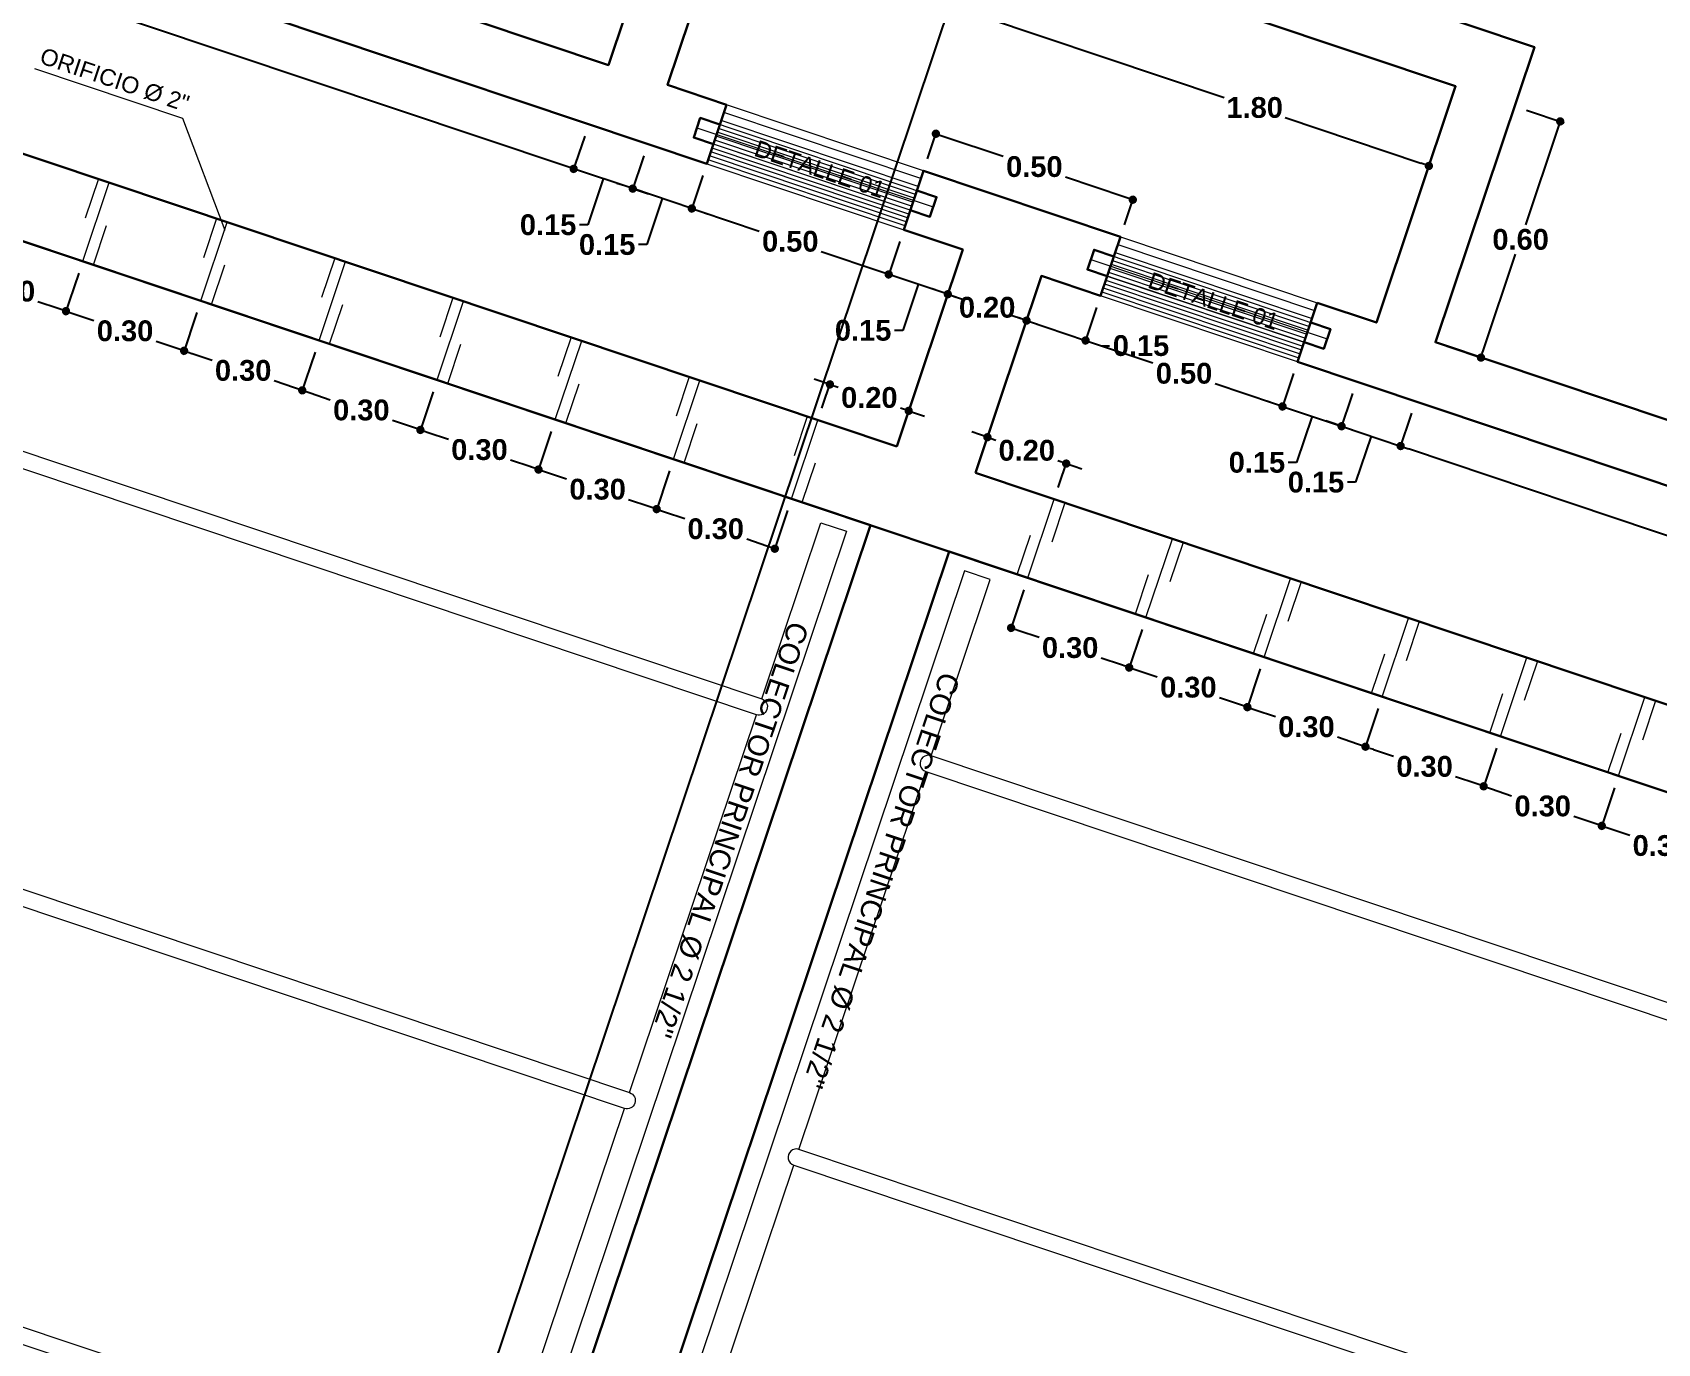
# Model space of a CAD drawing. Header units: metres. Extents: x 2572 to 5235, y 1556 to 2684.
# Drawn here: x 3444.769 to 3448.682, y 2285.626 to 2288.783 of the extents above; entities that cross this region are included whole.
import ezdxf

# ---------------------------------------------------------------- set-up
doc = ezdxf.new("R2010")
doc.units = ezdxf.units.M
for name, pattern in [('DASHDOTX2', [50.8, 25.4, -12.7, 0, -12.7]), ('DASHED2', [0.375, 0.25, -0.125]), ('HIDDEN2', [4.7625, 3.175, -1.5875])]:
    doc.linetypes.add(name, pattern=pattern)
for name, color, linetype, lineweight in [('0-CONCRETO 0.30mm', 146, 'Continuous', 30), ('0-COTAS', 7, 'Continuous', 5), ('0-LINEA1 0.00mm', 1, 'Continuous', 0), ('0-LINEA2 0.25mm', 6, 'Continuous', 25), ('0-SOMBREADO', 252, 'Continuous', 0), ('0-TAPA METAL 0.15mm', 207, 'Continuous', 5), ('0-TEXTO-0.05mm', 7, 'Continuous', 5), ('0-TUBERIA 0.00mm', 140, 'Continuous', 0), ('0-TUBERIAS 0.13mm', 140, 'Continuous', 13), ('TEXTOS 02', 241, 'Continuous', 20)]:
    doc.layers.add(name, color=color, linetype=linetype, lineweight=lineweight)
doc.layers.add('graf-02', color=4, linetype='Continuous')
doc.styles.add('OA-CDC', font='arial.ttf', dxfattribs={"height": 0.04})
doc.styles.get("Standard").update_dxf_attribs({"font": 'arial.ttf'})
doc.styles.add('WMF-Arial0', font='arialbd.ttf')
doc.dimstyles.new('ESC 1 en 100', dxfattribs={"dimtxt": 0.05, "dimasz": 0.02, "dimexe": 0.01, "dimexo": 0.03, "dimgap": 0.01, "dimtad": 0, "dimtih": 1, "dimtoh": 1, "dimzin": 0, "dimdsep": 46, "dimtxsty": 'WMF-Arial0', "dimblk": 'DOT', "dimcen": 2.5, "dimdle": 0.03, "dimclrd": 256, "dimclre": 256, "dimclrt": 256, "dimazin": 0, "dimtfac": 1, "dimtmove": 0, "dimatfit": 1, "dimldrblk": 'DOT', "dimfxl": 0.04, "dimtolj": 1, "dimtzin": 0, "dimarcsym": 0})

# ---------------------------------------------------------------- blocks, each defined once
blk = doc.blocks.new('_Dot')
at = {"layer": 'graf-02', "color": 0, "lineweight": -2}
blk.add_line((-0.5, 0), (-1, 0), dxfattribs=at)
at = {"layer": 'graf-02', "color": 0, "const_width": 0.5}
blk.add_lwpolyline([(-0.25, 0, 1), (0.25, 0, 1)], format="xyb", close=True, dxfattribs=at)
blk = doc.blocks.new('*D83')
at = {"layer": '0-COTAS', "lineweight": -2, "transparency": 16777216}
for p, q in [((3448.3663, 2288.5963), (3448.457, 2288.5659)), ((3448.4412, 2288.5501), (3448.3641, 2288.3202)), ((3448.2632, 2288.0192), (3448.3402, 2288.2491)), ((3448.1756, 2288.0274), (3448.2663, 2287.997))]:
    blk.add_line(p, q, dxfattribs=at)
at = {"layer": 'Defpoints', "color": 0, "transparency": 16777216}
for p in [(3448.3379, 2288.6058), (3448.4475, 2288.5691), (3448.1471, 2288.037)]:
    blk.add_point(p, dxfattribs=at)
at = {"layer": '0-COTAS', "lineweight": -2, "transparency": 16777216, "xscale": 0.02, "yscale": 0.02, "zscale": 0.02}
for p, rotation in [((3448.4475, 2288.5691), 71.46552093351099), ((3448.2568, 2288.0002), 251.465520933511)]:
    blk.add_blockref('_Dot', p, dxfattribs=dict(at, rotation=rotation))
at = {"layer": '0-COTAS', "transparency": 16777216, "insert": (3448.3522, 2288.2846), "char_height": 0.05, "attachment_point": 5, "style": 'WMF-Arial0'}
blk.add_mtext('\\A1;0.60', dxfattribs=at)
blk = doc.blocks.new('*D84')
at = {"layer": '0-COTAS', "lineweight": -2, "transparency": 16777216}
for p, q in [((3447.1892, 2288.1683), (3447.1595, 2288.0797)), ((3447.1437, 2288.0956), (3447.1248, 2288.1019)), ((3447.3314, 2288.1206), (3447.3017, 2288.0321)), ((3447.1627, 2288.0892), (3447.3049, 2288.0415)), ((3447.3239, 2288.0352), (3447.3428, 2288.0288)), ((3447.3428, 2288.0288), (3447.3628, 2288.0288))]:
    blk.add_line(p, q, dxfattribs=at)
at = {"layer": 'Defpoints', "color": 0, "transparency": 16777216}
for p in [(3447.1987, 2288.1967), (3447.3409, 2288.149), (3447.3049, 2288.0415)]:
    blk.add_point(p, dxfattribs=at)
at = {"layer": '0-COTAS', "lineweight": -2, "transparency": 16777216, "xscale": 0.02, "yscale": 0.02, "zscale": 0.02}
for p, rotation in [((3447.1627, 2288.0892), 341.4655210010615), ((3447.3049, 2288.0415), 161.4655210010615)]:
    blk.add_blockref('_Dot', p, dxfattribs=dict(at, rotation=rotation))
at = {"layer": '0-COTAS', "transparency": 16777216, "insert": (3447.4383, 2288.0288), "char_height": 0.05, "attachment_point": 5, "style": 'WMF-Arial0'}
blk.add_mtext('\\A1;0.15', dxfattribs=at)
blk = doc.blocks.new('*D85')
at = {"layer": '0-COTAS', "lineweight": -2, "transparency": 16777216}
for p, q in [((3447.3314, 2288.1206), (3447.3017, 2288.0321)), ((3447.3239, 2288.0352), (3447.4671, 2287.9872)), ((3447.76, 2287.889), (3447.6167, 2287.937)), ((3447.8055, 2287.9617), (3447.7758, 2287.8731))]:
    blk.add_line(p, q, dxfattribs=at)
at = {"layer": 'Defpoints', "color": 0, "transparency": 16777216}
for p in [(3447.3409, 2288.149), (3447.815, 2287.9901), (3447.779, 2287.8826)]:
    blk.add_point(p, dxfattribs=at)
at = {"layer": '0-COTAS', "lineweight": -2, "transparency": 16777216, "xscale": 0.02, "yscale": 0.02, "zscale": 0.02}
for p, rotation in [((3447.3049, 2288.0415), 161.4655210010615), ((3447.779, 2287.8826), 341.4655210010615)]:
    blk.add_blockref('_Dot', p, dxfattribs=dict(at, rotation=rotation))
at = {"layer": '0-COTAS', "transparency": 16777216, "insert": (3447.5419, 2287.9621), "char_height": 0.05, "attachment_point": 5, "style": 'WMF-Arial0'}
blk.add_mtext('\\A1;0.50', dxfattribs=at)
blk = doc.blocks.new('*D86')
at = {"layer": '0-COTAS', "lineweight": -2, "transparency": 16777216}
for p, q in [((3447.8055, 2287.9617), (3447.7758, 2287.8731)), ((3447.76, 2287.889), (3447.741, 2287.8953)), ((3447.9477, 2287.914), (3447.918, 2287.8254)), ((3447.779, 2287.8826), (3447.9212, 2287.8349)), ((3447.779, 2287.8826), (3447.9212, 2287.8349)), ((3447.8501, 2287.8588), (3447.8128, 2287.7477)), ((3447.9401, 2287.8286), (3447.9591, 2287.8222)), ((3447.8128, 2287.7477), (3447.7928, 2287.7477))]:
    blk.add_line(p, q, dxfattribs=at)
at = {"layer": 'Defpoints', "color": 0, "transparency": 16777216}
for p in [(3447.815, 2287.9901), (3447.9572, 2287.9424), (3447.9212, 2287.8349)]:
    blk.add_point(p, dxfattribs=at)
at = {"layer": '0-COTAS', "lineweight": -2, "transparency": 16777216, "xscale": 0.02, "yscale": 0.02, "zscale": 0.02}
for p, rotation in [((3447.779, 2287.8826), 341.4655210010615), ((3447.9212, 2287.8349), 161.4655210010615)]:
    blk.add_blockref('_Dot', p, dxfattribs=dict(at, rotation=rotation))
at = {"layer": '0-COTAS', "transparency": 16777216, "insert": (3447.7174, 2287.7477), "char_height": 0.05, "attachment_point": 5, "style": 'WMF-Arial0'}
blk.add_mtext('\\A1;0.15', dxfattribs=at)
blk = doc.blocks.new('*D38')
at = {"layer": '0-COTAS', "lineweight": -2, "transparency": 16777216}
for p, q in [((3447.9477, 2287.914), (3447.918, 2287.8254)), ((3448.0899, 2287.8663), (3448.0602, 2287.7778)), ((3447.9022, 2287.8413), (3447.8833, 2287.8476)), ((3447.9212, 2287.8349), (3448.0634, 2287.7872)), ((3447.9212, 2287.8349), (3448.0634, 2287.7872)), ((3447.9923, 2287.8111), (3447.9551, 2287.7)), ((3448.0824, 2287.7809), (3448.1013, 2287.7745)), ((3447.9551, 2287.7), (3447.9351, 2287.7))]:
    blk.add_line(p, q, dxfattribs=at)
at = {"layer": 'Defpoints', "color": 0, "transparency": 16777216}
for p in [(3447.9572, 2287.9424), (3448.0994, 2287.8947), (3448.0634, 2287.7872)]:
    blk.add_point(p, dxfattribs=at)
at = {"layer": '0-COTAS', "lineweight": -2, "transparency": 16777216, "xscale": 0.02, "yscale": 0.02, "zscale": 0.02}
for p, rotation in [((3447.9212, 2287.8349), 341.4655210010615), ((3448.0634, 2287.7872), 161.4655210010615)]:
    blk.add_blockref('_Dot', p, dxfattribs=dict(at, rotation=rotation))
at = {"layer": '0-COTAS', "transparency": 16777216, "insert": (3447.8596, 2287.7), "char_height": 0.05, "attachment_point": 5, "style": 'WMF-Arial0'}
blk.add_mtext('\\A1;0.15', dxfattribs=at)
blk = doc.blocks.new('*D39')
at = {"layer": '0-COTAS', "lineweight": -2, "transparency": 16777216}
for p, q in [((3448.0899, 2287.8663), (3448.0602, 2287.7778)), ((3448.0824, 2287.7809), (3449.4337, 2287.3278)), ((3450.9362, 2286.8241), (3449.5849, 2287.2771)), ((3450.9817, 2286.8968), (3450.952, 2286.8082))]:
    blk.add_line(p, q, dxfattribs=at)
at = {"layer": 'Defpoints', "color": 0, "transparency": 16777216}
for p in [(3448.0994, 2287.8947), (3450.9912, 2286.9252), (3450.9552, 2286.8177)]:
    blk.add_point(p, dxfattribs=at)
at = {"layer": '0-COTAS', "lineweight": -2, "transparency": 16777216, "xscale": 0.02, "yscale": 0.02, "zscale": 0.02}
for p, rotation in [((3448.0634, 2287.7872), 161.4655210010615), ((3450.9552, 2286.8177), 341.4655210010615)]:
    blk.add_blockref('_Dot', p, dxfattribs=dict(at, rotation=rotation))
at = {"layer": '0-COTAS', "transparency": 16777216, "insert": (3449.5093, 2287.3025), "char_height": 0.05, "attachment_point": 5, "style": 'WMF-Arial0'}
blk.add_mtext('\\A1;3.05', dxfattribs=at)
blk = doc.blocks.new('*D87')
at = {"layer": '0-COTAS', "lineweight": -2, "transparency": 16777216}
for p, q in [((3446.9996, 2288.2319), (3446.9699, 2288.1433)), ((3447.1892, 2288.1683), (3447.1595, 2288.0797)), ((3446.9541, 2288.1592), (3446.9351, 2288.1655)), ((3446.9731, 2288.1528), (3446.9931, 2288.1461)), ((3447.1627, 2288.0892), (3447.1426, 2288.0959)), ((3447.1816, 2288.0829), (3447.2006, 2288.0765))]:
    blk.add_line(p, q, dxfattribs=at)
at = {"layer": 'Defpoints', "color": 0, "transparency": 16777216}
for p in [(3447.0091, 2288.2603), (3447.1987, 2288.1967), (3446.9731, 2288.1528)]:
    blk.add_point(p, dxfattribs=at)
at = {"layer": '0-COTAS', "lineweight": -2, "transparency": 16777216, "xscale": 0.02, "yscale": 0.02, "zscale": 0.02}
for p, rotation in [((3446.9731, 2288.1528), 341.4655210010615), ((3447.1627, 2288.0892), 161.4655210010615)]:
    blk.add_blockref('_Dot', p, dxfattribs=dict(at, rotation=rotation))
at = {"layer": '0-COTAS', "transparency": 16777216, "insert": (3447.0679, 2288.121), "char_height": 0.05, "attachment_point": 5, "style": 'WMF-Arial0'}
blk.add_mtext('\\A1;0.20', dxfattribs=at)
blk = doc.blocks.new('*D88')
at = {"layer": '0-COTAS', "lineweight": -2, "transparency": 16777216}
for p, q in [((3446.8573, 2288.2795), (3446.8277, 2288.191)), ((3446.8119, 2288.2068), (3446.7929, 2288.2132)), ((3446.9996, 2288.2319), (3446.9699, 2288.1433)), ((3446.9731, 2288.1528), (3446.8308, 2288.2005)), ((3446.9731, 2288.1528), (3446.8308, 2288.2005)), ((3446.9019, 2288.1766), (3446.8647, 2288.0656)), ((3446.992, 2288.1464), (3447.011, 2288.1401)), ((3446.8647, 2288.0656), (3446.8447, 2288.0656))]:
    blk.add_line(p, q, dxfattribs=at)
at = {"layer": 'Defpoints', "color": 0, "transparency": 16777216}
for p in [(3446.8669, 2288.308), (3447.0091, 2288.2603), (3446.8308, 2288.2005)]:
    blk.add_point(p, dxfattribs=at)
at = {"layer": '0-COTAS', "lineweight": -2, "transparency": 16777216, "xscale": 0.02, "yscale": 0.02, "zscale": 0.02}
for p, rotation in [((3446.8308, 2288.2005), 341.4655210010615), ((3446.9731, 2288.1528), 161.4655210010615)]:
    blk.add_blockref('_Dot', p, dxfattribs=dict(at, rotation=rotation))
at = {"layer": '0-COTAS', "transparency": 16777216, "insert": (3446.7693, 2288.0656), "char_height": 0.05, "attachment_point": 5, "style": 'WMF-Arial0'}
blk.add_mtext('\\A1;0.15', dxfattribs=at)
blk = doc.blocks.new('*D89')
at = {"layer": '0-COTAS', "lineweight": -2, "transparency": 16777216}
for p, q in [((3446.3833, 2288.4385), (3446.3536, 2288.3499)), ((3446.3757, 2288.3531), (3446.519, 2288.305)), ((3446.8119, 2288.2068), (3446.6686, 2288.2549)), ((3446.8573, 2288.2795), (3446.8277, 2288.191))]:
    blk.add_line(p, q, dxfattribs=at)
at = {"layer": 'Defpoints', "color": 0, "transparency": 16777216}
for p in [(3446.3928, 2288.4669), (3446.3568, 2288.3594), (3446.8669, 2288.308)]:
    blk.add_point(p, dxfattribs=at)
at = {"layer": '0-COTAS', "lineweight": -2, "transparency": 16777216, "xscale": 0.02, "yscale": 0.02, "zscale": 0.02}
for p, rotation in [((3446.3568, 2288.3594), 161.4655210010615), ((3446.8308, 2288.2005), 341.4655210010615)]:
    blk.add_blockref('_Dot', p, dxfattribs=dict(at, rotation=rotation))
at = {"layer": '0-COTAS', "transparency": 16777216, "insert": (3446.5938, 2288.28), "char_height": 0.05, "attachment_point": 5, "style": 'WMF-Arial0'}
blk.add_mtext('\\A1;0.50', dxfattribs=at)
blk = doc.blocks.new('*D90')
at = {"layer": '0-COTAS', "lineweight": -2, "transparency": 16777216}
for p, q in [((3446.241, 2288.4862), (3446.2114, 2288.3976)), ((3446.1956, 2288.4135), (3446.1766, 2288.4198)), ((3446.3568, 2288.3594), (3446.2145, 2288.4071)), ((3446.3568, 2288.3594), (3446.2145, 2288.4071)), ((3446.3833, 2288.4385), (3446.3536, 2288.3499)), ((3446.2857, 2288.3833), (3446.2484, 2288.2722)), ((3446.3757, 2288.3531), (3446.3947, 2288.3467)), ((3446.2484, 2288.2722), (3446.2284, 2288.2722))]:
    blk.add_line(p, q, dxfattribs=at)
at = {"layer": 'Defpoints', "color": 0, "transparency": 16777216}
for p in [(3446.2506, 2288.5146), (3446.3928, 2288.4669), (3446.2145, 2288.4071)]:
    blk.add_point(p, dxfattribs=at)
at = {"layer": '0-COTAS', "lineweight": -2, "transparency": 16777216, "xscale": 0.02, "yscale": 0.02, "zscale": 0.02}
for p, rotation in [((3446.2145, 2288.4071), 341.4655210010615), ((3446.3568, 2288.3594), 161.4655210010615)]:
    blk.add_blockref('_Dot', p, dxfattribs=dict(at, rotation=rotation))
at = {"layer": '0-COTAS', "transparency": 16777216, "insert": (3446.153, 2288.2722), "char_height": 0.05, "attachment_point": 5, "style": 'WMF-Arial0'}
blk.add_mtext('\\A1;0.15', dxfattribs=at)
blk = doc.blocks.new('*D40')
at = {"layer": '0-COTAS', "lineweight": -2, "transparency": 16777216}
for p, q in [((3446.0988, 2288.5338), (3446.0691, 2288.4453)), ((3446.241, 2288.4862), (3446.2114, 2288.3976)), ((3446.0534, 2288.4611), (3446.0344, 2288.4675)), ((3446.2145, 2288.4071), (3446.0723, 2288.4548)), ((3446.2145, 2288.4071), (3446.0723, 2288.4548)), ((3446.1434, 2288.4309), (3446.1062, 2288.3199)), ((3446.2335, 2288.4007), (3446.2525, 2288.3944)), ((3446.1062, 2288.3199), (3446.0862, 2288.3199))]:
    blk.add_line(p, q, dxfattribs=at)
at = {"layer": 'Defpoints', "color": 0, "transparency": 16777216}
for p in [(3446.1084, 2288.5623), (3446.2506, 2288.5146), (3446.0723, 2288.4548)]:
    blk.add_point(p, dxfattribs=at)
at = {"layer": '0-COTAS', "lineweight": -2, "transparency": 16777216, "xscale": 0.02, "yscale": 0.02, "zscale": 0.02}
for p, rotation in [((3446.0723, 2288.4548), 341.4655210010615), ((3446.2145, 2288.4071), 161.4655210010615)]:
    blk.add_blockref('_Dot', p, dxfattribs=dict(at, rotation=rotation))
at = {"layer": '0-COTAS', "transparency": 16777216, "insert": (3446.0108, 2288.3199), "char_height": 0.05, "attachment_point": 5, "style": 'WMF-Arial0'}
blk.add_mtext('\\A1;0.15', dxfattribs=at)
blk = doc.blocks.new('*D41')
at = {"layer": '0-COTAS', "lineweight": -2, "transparency": 16777216}
for p, q in [((3443.207, 2289.5034), (3443.1773, 2289.4148)), ((3443.1995, 2289.4179), (3444.5508, 2288.9649)), ((3446.0534, 2288.4611), (3444.702, 2288.9142)), ((3446.0988, 2288.5338), (3446.0691, 2288.4453))]:
    blk.add_line(p, q, dxfattribs=at)
at = {"layer": 'Defpoints', "color": 0, "transparency": 16777216}
for p in [(3443.2166, 2289.5318), (3443.1805, 2289.4243), (3446.1084, 2288.5623)]:
    blk.add_point(p, dxfattribs=at)
at = {"layer": '0-COTAS', "lineweight": -2, "transparency": 16777216, "xscale": 0.02, "yscale": 0.02, "zscale": 0.02}
for p, rotation in [((3443.1805, 2289.4243), 161.4655210010615), ((3446.0723, 2288.4548), 341.4655210010615)]:
    blk.add_blockref('_Dot', p, dxfattribs=dict(at, rotation=rotation))
at = {"layer": '0-COTAS', "transparency": 16777216, "insert": (3444.6264, 2288.9395), "char_height": 0.05, "attachment_point": 5, "style": 'WMF-Arial0'}
blk.add_mtext('\\A1;3.05', dxfattribs=at)
blk = doc.blocks.new('*D91')
at = {"layer": '0-COTAS', "lineweight": -2, "transparency": 16777216}
for p, q in [((3446.9241, 2288.4786), (3446.9476, 2288.5488)), ((3446.9634, 2288.533), (3447.1067, 2288.4849)), ((3447.3995, 2288.3867), (3447.2563, 2288.4348)), ((3447.3982, 2288.3197), (3447.4217, 2288.3899))]:
    blk.add_line(p, q, dxfattribs=at)
at = {"layer": 'Defpoints', "color": 0, "transparency": 16777216}
for p in [(3446.9444, 2288.5393), (3446.9146, 2288.4502), (3447.3886, 2288.2913)]:
    blk.add_point(p, dxfattribs=at)
at = {"layer": '0-COTAS', "lineweight": -2, "transparency": 16777216, "xscale": 0.02, "yscale": 0.02, "zscale": 0.02}
for p, rotation in [((3446.9444, 2288.5393), 161.4655210010615), ((3447.4185, 2288.3804), 341.4655210010615)]:
    blk.add_blockref('_Dot', p, dxfattribs=dict(at, rotation=rotation))
at = {"layer": '0-COTAS', "transparency": 16777216, "insert": (3447.1815, 2288.4599), "char_height": 0.05, "attachment_point": 5, "style": 'WMF-Arial0'}
blk.add_mtext('\\A1;0.50', dxfattribs=at)
blk = doc.blocks.new('*D92')
at = {"layer": '0-COTAS', "lineweight": -2, "transparency": 16777216}
for p, q in [((3446.4795, 2289.1973), (3446.4215, 2289.0244)), ((3446.4436, 2289.0275), (3447.6385, 2288.6269)), ((3448.1861, 2288.6251), (3448.1281, 2288.4522)), ((3448.1123, 2288.468), (3447.7855, 2288.5776))]:
    blk.add_line(p, q, dxfattribs=at)
at = {"layer": 'Defpoints', "color": 0, "transparency": 16777216}
for p in [(3446.489, 2289.2257), (3446.4247, 2289.0338), (3448.1956, 2288.6535)]:
    blk.add_point(p, dxfattribs=at)
at = {"layer": '0-COTAS', "lineweight": -2, "transparency": 16777216, "xscale": 0.02, "yscale": 0.02, "zscale": 0.02}
for p, rotation in [((3446.4247, 2289.0338), 161.4655210010615), ((3448.1313, 2288.4617), 341.4655210010615)]:
    blk.add_blockref('_Dot', p, dxfattribs=dict(at, rotation=rotation))
at = {"layer": '0-COTAS', "transparency": 16777216, "insert": (3447.712, 2288.6022), "char_height": 0.05, "attachment_point": 5, "style": 'WMF-Arial0'}
blk.add_mtext('\\A1;1.80', dxfattribs=at)
blk = doc.blocks.new('*D44')
at = {"layer": '0-COTAS', "lineweight": -2, "transparency": 16777216}
for p, q in [((3448.5785, 2286.9642), (3448.5445, 2286.8629)), ((3448.5667, 2286.866), (3448.6151, 2286.8497)), ((3448.8629, 2286.8688), (3448.829, 2286.7675)), ((3448.8132, 2286.7834), (3448.7647, 2286.7996))]:
    blk.add_line(p, q, dxfattribs=at)
at = {"layer": 'Defpoints', "color": 0, "transparency": 16777216}
for p in [(3448.588, 2286.9926), (3448.8725, 2286.8973), (3448.5477, 2286.8724)]:
    blk.add_point(p, dxfattribs=at)
at = {"layer": '0-COTAS', "lineweight": -2, "transparency": 16777216, "xscale": 0.02, "yscale": 0.02, "zscale": 0.02}
for p, rotation in [((3448.5477, 2286.8724), 161.4655210010615), ((3448.8321, 2286.777), 341.4655210010615)]:
    blk.add_blockref('_Dot', p, dxfattribs=dict(at, rotation=rotation))
at = {"layer": '0-COTAS', "transparency": 16777216, "insert": (3448.6899, 2286.8247), "char_height": 0.05, "attachment_point": 5, "style": 'WMF-Arial0'}
blk.add_mtext('\\A1;0.30', dxfattribs=at)
blk = doc.blocks.new('*D45')
at = {"layer": '0-COTAS', "lineweight": -2, "transparency": 16777216}
for p, q in [((3448.2941, 2287.0596), (3448.2601, 2286.9582)), ((3448.2822, 2286.9614), (3448.3307, 2286.9451)), ((3448.5785, 2286.9642), (3448.5445, 2286.8629)), ((3448.5287, 2286.8787), (3448.4803, 2286.895))]:
    blk.add_line(p, q, dxfattribs=at)
at = {"layer": 'Defpoints', "color": 0, "transparency": 16777216}
for p in [(3448.3036, 2287.088), (3448.2633, 2286.9677), (3448.588, 2286.9926)]:
    blk.add_point(p, dxfattribs=at)
at = {"layer": '0-COTAS', "lineweight": -2, "transparency": 16777216, "xscale": 0.02, "yscale": 0.02, "zscale": 0.02}
for p, rotation in [((3448.2633, 2286.9677), 161.4655210010615), ((3448.5477, 2286.8724), 341.4655210010615)]:
    blk.add_blockref('_Dot', p, dxfattribs=dict(at, rotation=rotation))
at = {"layer": '0-COTAS', "transparency": 16777216, "insert": (3448.4055, 2286.92), "char_height": 0.05, "attachment_point": 5, "style": 'WMF-Arial0'}
blk.add_mtext('\\A1;0.30', dxfattribs=at)
blk = doc.blocks.new('*D46')
at = {"layer": '0-COTAS', "lineweight": -2, "transparency": 16777216}
for p, q in [((3448.0096, 2287.1549), (3447.9756, 2287.0536)), ((3447.9978, 2287.0567), (3448.0463, 2287.0405)), ((3448.2941, 2287.0596), (3448.2601, 2286.9582)), ((3448.2443, 2286.9741), (3448.1958, 2286.9903))]:
    blk.add_line(p, q, dxfattribs=at)
at = {"layer": 'Defpoints', "color": 0, "transparency": 16777216}
for p in [(3448.0192, 2287.1834), (3448.3036, 2287.088), (3447.9788, 2287.0631)]:
    blk.add_point(p, dxfattribs=at)
at = {"layer": '0-COTAS', "lineweight": -2, "transparency": 16777216, "xscale": 0.02, "yscale": 0.02, "zscale": 0.02}
for p, rotation in [((3447.9788, 2287.0631), 161.4655210010615), ((3448.2633, 2286.9677), 341.4655210010615)]:
    blk.add_blockref('_Dot', p, dxfattribs=dict(at, rotation=rotation))
at = {"layer": '0-COTAS', "transparency": 16777216, "insert": (3448.121, 2287.0154), "char_height": 0.05, "attachment_point": 5, "style": 'WMF-Arial0'}
blk.add_mtext('\\A1;0.30', dxfattribs=at)
blk = doc.blocks.new('*D47')
at = {"layer": '0-COTAS', "lineweight": -2, "transparency": 16777216}
for p, q in [((3447.7252, 2287.2503), (3447.6912, 2287.149)), ((3447.7133, 2287.1521), (3447.7618, 2287.1358)), ((3448.0096, 2287.1549), (3447.9756, 2287.0536)), ((3447.9599, 2287.0694), (3447.9114, 2287.0857))]:
    blk.add_line(p, q, dxfattribs=at)
at = {"layer": 'Defpoints', "color": 0, "transparency": 16777216}
for p in [(3447.7347, 2287.2787), (3447.6944, 2287.1584), (3448.0192, 2287.1834)]:
    blk.add_point(p, dxfattribs=at)
at = {"layer": '0-COTAS', "lineweight": -2, "transparency": 16777216, "xscale": 0.02, "yscale": 0.02, "zscale": 0.02}
for p, rotation in [((3447.6944, 2287.1584), 161.4655210010615), ((3447.9788, 2287.0631), 341.4655210010615)]:
    blk.add_blockref('_Dot', p, dxfattribs=dict(at, rotation=rotation))
at = {"layer": '0-COTAS', "transparency": 16777216, "insert": (3447.8366, 2287.1108), "char_height": 0.05, "attachment_point": 5, "style": 'WMF-Arial0'}
blk.add_mtext('\\A1;0.30', dxfattribs=at)
blk = doc.blocks.new('*D48')
at = {"layer": '0-COTAS', "lineweight": -2, "transparency": 16777216}
for p, q in [((3447.4407, 2287.3457), (3447.4068, 2287.2443)), ((3447.4289, 2287.2474), (3447.4774, 2287.2312)), ((3447.7252, 2287.2503), (3447.6912, 2287.149)), ((3447.6754, 2287.1648), (3447.6269, 2287.1811))]:
    blk.add_line(p, q, dxfattribs=at)
at = {"layer": 'Defpoints', "color": 0, "transparency": 16777216}
for p in [(3447.4503, 2287.3741), (3447.7347, 2287.2787), (3447.4099, 2287.2538)]:
    blk.add_point(p, dxfattribs=at)
at = {"layer": '0-COTAS', "lineweight": -2, "transparency": 16777216, "xscale": 0.02, "yscale": 0.02, "zscale": 0.02}
for p, rotation in [((3447.4099, 2287.2538), 161.4655210010615), ((3447.6944, 2287.1584), 341.4655210010615)]:
    blk.add_blockref('_Dot', p, dxfattribs=dict(at, rotation=rotation))
at = {"layer": '0-COTAS', "transparency": 16777216, "insert": (3447.5522, 2287.2061), "char_height": 0.05, "attachment_point": 5, "style": 'WMF-Arial0'}
blk.add_mtext('\\A1;0.30', dxfattribs=at)
blk = doc.blocks.new('*D49')
at = {"layer": '0-COTAS', "lineweight": -2, "transparency": 16777216}
for p, q in [((3447.1563, 2287.441), (3447.1223, 2287.3397)), ((3447.1445, 2287.3428), (3447.1929, 2287.3266)), ((3447.4407, 2287.3457), (3447.4068, 2287.2443)), ((3447.391, 2287.2602), (3447.3425, 2287.2764))]:
    blk.add_line(p, q, dxfattribs=at)
at = {"layer": 'Defpoints', "color": 0, "transparency": 16777216}
for p in [(3447.1658, 2287.4695), (3447.1255, 2287.3492), (3447.4503, 2287.3741)]:
    blk.add_point(p, dxfattribs=at)
at = {"layer": '0-COTAS', "lineweight": -2, "transparency": 16777216, "xscale": 0.02, "yscale": 0.02, "zscale": 0.02}
for p, rotation in [((3447.1255, 2287.3492), 161.4655210010615), ((3447.4099, 2287.2538), 341.4655210010615)]:
    blk.add_blockref('_Dot', p, dxfattribs=dict(at, rotation=rotation))
at = {"layer": '0-COTAS', "transparency": 16777216, "insert": (3447.2677, 2287.3015), "char_height": 0.05, "attachment_point": 5, "style": 'WMF-Arial0'}
blk.add_mtext('\\A1;0.30', dxfattribs=at)
blk = doc.blocks.new('*D50')
at = {"layer": '0-COTAS', "lineweight": -2, "transparency": 16777216}
for p, q in [((3447.0496, 2287.8148), (3447.0306, 2287.8211)), ((3447.0493, 2287.7511), (3447.0717, 2287.8179)), ((3447.0685, 2287.8084), (3447.0886, 2287.8017)), ((3447.2582, 2287.7449), (3447.2381, 2287.7516)), ((3447.2389, 2287.6875), (3447.2613, 2287.7543)), ((3447.2771, 2287.7385), (3447.2961, 2287.7321))]:
    blk.add_line(p, q, dxfattribs=at)
at = {"layer": 'Defpoints', "color": 0, "transparency": 16777216}
for p in [(3447.0685, 2287.8084), (3447.0398, 2287.7227), (3447.2294, 2287.6591)]:
    blk.add_point(p, dxfattribs=at)
at = {"layer": '0-COTAS', "lineweight": -2, "transparency": 16777216, "xscale": 0.02, "yscale": 0.02, "zscale": 0.02}
for p, rotation in [((3447.0685, 2287.8084), 341.4655210010615), ((3447.2582, 2287.7449), 161.4655210010615)]:
    blk.add_blockref('_Dot', p, dxfattribs=dict(at, rotation=rotation))
at = {"layer": '0-COTAS', "transparency": 16777216, "insert": (3447.1633, 2287.7766), "char_height": 0.05, "attachment_point": 5, "style": 'WMF-Arial0'}
blk.add_mtext('\\A1;0.20', dxfattribs=at)
blk = doc.blocks.new('*D51')
at = {"layer": '0-COTAS', "lineweight": -2, "transparency": 16777216}
for p, q in [((3446.6703, 2287.9419), (3446.6514, 2287.9483)), ((3446.6701, 2287.8783), (3446.6925, 2287.9451)), ((3446.6893, 2287.9356), (3446.7093, 2287.9289)), ((3446.8789, 2287.872), (3446.8589, 2287.8787)), ((3446.8597, 2287.8147), (3446.8821, 2287.8815)), ((3446.8979, 2287.8656), (3446.9168, 2287.8593))]:
    blk.add_line(p, q, dxfattribs=at)
at = {"layer": 'Defpoints', "color": 0, "transparency": 16777216}
for p in [(3446.6893, 2287.9356), (3446.6605, 2287.8498), (3446.8502, 2287.7862)]:
    blk.add_point(p, dxfattribs=at)
at = {"layer": '0-COTAS', "lineweight": -2, "transparency": 16777216, "xscale": 0.02, "yscale": 0.02, "zscale": 0.02}
for p, rotation in [((3446.6893, 2287.9356), 341.4655210010615), ((3446.8789, 2287.872), 161.4655210010615)]:
    blk.add_blockref('_Dot', p, dxfattribs=dict(at, rotation=rotation))
at = {"layer": '0-COTAS', "transparency": 16777216, "insert": (3446.7841, 2287.9038), "char_height": 0.05, "attachment_point": 5, "style": 'WMF-Arial0'}
blk.add_mtext('\\A1;0.20', dxfattribs=at)
blk = doc.blocks.new('*D70')
at = {"layer": '0-COTAS', "lineweight": -2, "transparency": 16777216}
for p, q in [((3446.303, 2287.7271), (3446.269, 2287.6258)), ((3446.2911, 2287.6289), (3446.3396, 2287.6126)), ((3446.5874, 2287.6317), (3446.5534, 2287.5304)), ((3446.5377, 2287.5463), (3446.4892, 2287.5625))]:
    blk.add_line(p, q, dxfattribs=at)
at = {"layer": 'Defpoints', "color": 0, "transparency": 16777216}
for p in [(3446.3125, 2287.7555), (3446.597, 2287.6602), (3446.2722, 2287.6353)]:
    blk.add_point(p, dxfattribs=at)
at = {"layer": '0-COTAS', "lineweight": -2, "transparency": 16777216, "xscale": 0.02, "yscale": 0.02, "zscale": 0.02}
for p, rotation in [((3446.2722, 2287.6353), 161.4655210010615), ((3446.5566, 2287.5399), 341.4655210010615)]:
    blk.add_blockref('_Dot', p, dxfattribs=dict(at, rotation=rotation))
at = {"layer": '0-COTAS', "transparency": 16777216, "insert": (3446.4144, 2287.5876), "char_height": 0.05, "attachment_point": 5, "style": 'WMF-Arial0'}
blk.add_mtext('\\A1;0.30', dxfattribs=at)
blk = doc.blocks.new('*D71')
at = {"layer": '0-COTAS', "lineweight": -2, "transparency": 16777216}
for p, q in [((3446.0185, 2287.8225), (3445.9846, 2287.7211)), ((3446.0067, 2287.7243), (3446.0552, 2287.708)), ((3446.303, 2287.7271), (3446.269, 2287.6258)), ((3446.2532, 2287.6416), (3446.2047, 2287.6579))]:
    blk.add_line(p, q, dxfattribs=at)
at = {"layer": 'Defpoints', "color": 0, "transparency": 16777216}
for p in [(3446.0281, 2287.8509), (3446.3125, 2287.7555), (3445.9877, 2287.7306)]:
    blk.add_point(p, dxfattribs=at)
at = {"layer": '0-COTAS', "lineweight": -2, "transparency": 16777216, "xscale": 0.02, "yscale": 0.02, "zscale": 0.02}
for p, rotation in [((3445.9877, 2287.7306), 161.4655210010615), ((3446.2722, 2287.6353), 341.4655210010615)]:
    blk.add_blockref('_Dot', p, dxfattribs=dict(at, rotation=rotation))
at = {"layer": '0-COTAS', "transparency": 16777216, "insert": (3446.13, 2287.6829), "char_height": 0.05, "attachment_point": 5, "style": 'WMF-Arial0'}
blk.add_mtext('\\A1;0.30', dxfattribs=at)
blk = doc.blocks.new('*D72')
at = {"layer": '0-COTAS', "lineweight": -2, "transparency": 16777216}
for p, q in [((3445.7341, 2287.9178), (3445.7001, 2287.8165)), ((3445.7223, 2287.8196), (3445.7707, 2287.8034)), ((3446.0185, 2287.8225), (3445.9846, 2287.7211)), ((3445.9688, 2287.737), (3445.9203, 2287.7532))]:
    blk.add_line(p, q, dxfattribs=at)
at = {"layer": 'Defpoints', "color": 0, "transparency": 16777216}
for p in [(3445.7436, 2287.9463), (3445.7033, 2287.826), (3446.0281, 2287.8509)]:
    blk.add_point(p, dxfattribs=at)
at = {"layer": '0-COTAS', "lineweight": -2, "transparency": 16777216, "xscale": 0.02, "yscale": 0.02, "zscale": 0.02}
for p, rotation in [((3445.7033, 2287.826), 161.4655210010615), ((3445.9877, 2287.7306), 341.4655210010615)]:
    blk.add_blockref('_Dot', p, dxfattribs=dict(at, rotation=rotation))
at = {"layer": '0-COTAS', "transparency": 16777216, "insert": (3445.8455, 2287.7783), "char_height": 0.05, "attachment_point": 5, "style": 'WMF-Arial0'}
blk.add_mtext('\\A1;0.30', dxfattribs=at)
blk = doc.blocks.new('*D73')
at = {"layer": '0-COTAS', "lineweight": -2, "transparency": 16777216}
for p, q in [((3445.4497, 2288.0132), (3445.4157, 2287.9119)), ((3445.4378, 2287.915), (3445.4863, 2287.8987)), ((3445.7341, 2287.9178), (3445.7001, 2287.8165)), ((3445.6843, 2287.8323), (3445.6359, 2287.8486))]:
    blk.add_line(p, q, dxfattribs=at)
at = {"layer": 'Defpoints', "color": 0, "transparency": 16777216}
for p in [(3445.4592, 2288.0416), (3445.7436, 2287.9463), (3445.4189, 2287.9213)]:
    blk.add_point(p, dxfattribs=at)
at = {"layer": '0-COTAS', "lineweight": -2, "transparency": 16777216, "xscale": 0.02, "yscale": 0.02, "zscale": 0.02}
for p, rotation in [((3445.4189, 2287.9213), 161.4655210010615), ((3445.7033, 2287.826), 341.4655210010615)]:
    blk.add_blockref('_Dot', p, dxfattribs=dict(at, rotation=rotation))
at = {"layer": '0-COTAS', "transparency": 16777216, "insert": (3445.5611, 2287.8737), "char_height": 0.05, "attachment_point": 5, "style": 'WMF-Arial0'}
blk.add_mtext('\\A1;0.30', dxfattribs=at)
blk = doc.blocks.new('*D74')
at = {"layer": '0-COTAS', "lineweight": -2, "transparency": 16777216}
for p, q in [((3445.1652, 2288.1086), (3445.1312, 2288.0072)), ((3445.4497, 2288.0132), (3445.4157, 2287.9119)), ((3445.1534, 2288.0103), (3445.2019, 2287.9941)), ((3445.3999, 2287.9277), (3445.3514, 2287.944))]:
    blk.add_line(p, q, dxfattribs=at)
at = {"layer": 'Defpoints', "color": 0, "transparency": 16777216}
for p in [(3445.1748, 2288.137), (3445.1344, 2288.0167), (3445.4592, 2288.0416)]:
    blk.add_point(p, dxfattribs=at)
at = {"layer": '0-COTAS', "lineweight": -2, "transparency": 16777216, "xscale": 0.02, "yscale": 0.02, "zscale": 0.02}
for p, rotation in [((3445.1344, 2288.0167), 161.4655210010615), ((3445.4189, 2287.9213), 341.4655210010615)]:
    blk.add_blockref('_Dot', p, dxfattribs=dict(at, rotation=rotation))
at = {"layer": '0-COTAS', "transparency": 16777216, "insert": (3445.2766, 2287.969), "char_height": 0.05, "attachment_point": 5, "style": 'WMF-Arial0'}
blk.add_mtext('\\A1;0.30', dxfattribs=at)
blk = doc.blocks.new('*D75')
at = {"layer": '0-COTAS', "lineweight": -2, "transparency": 16777216}
for p, q in [((3444.8808, 2288.2039), (3444.8468, 2288.1026)), ((3444.8689, 2288.1057), (3444.9174, 2288.0895)), ((3445.1652, 2288.1086), (3445.1312, 2288.0072)), ((3445.1155, 2288.0231), (3445.067, 2288.0393))]:
    blk.add_line(p, q, dxfattribs=at)
at = {"layer": 'Defpoints', "color": 0, "transparency": 16777216}
for p in [(3444.8903, 2288.2324), (3445.1748, 2288.137), (3444.85, 2288.1121)]:
    blk.add_point(p, dxfattribs=at)
at = {"layer": '0-COTAS', "lineweight": -2, "transparency": 16777216, "xscale": 0.02, "yscale": 0.02, "zscale": 0.02}
for p, rotation in [((3444.85, 2288.1121), 161.4655210010615), ((3445.1344, 2288.0167), 341.4655210010615)]:
    blk.add_blockref('_Dot', p, dxfattribs=dict(at, rotation=rotation))
at = {"layer": '0-COTAS', "transparency": 16777216, "insert": (3444.9922, 2288.0644), "char_height": 0.05, "attachment_point": 5, "style": 'WMF-Arial0'}
blk.add_mtext('\\A1;0.30', dxfattribs=at)
blk = doc.blocks.new('*D76')
at = {"layer": '0-COTAS', "lineweight": -2, "transparency": 16777216}
for p, q in [((3444.5963, 2288.2993), (3444.5624, 2288.198)), ((3444.5845, 2288.2011), (3444.633, 2288.1848)), ((3444.8808, 2288.2039), (3444.8468, 2288.1026)), ((3444.831, 2288.1184), (3444.7825, 2288.1347))]:
    blk.add_line(p, q, dxfattribs=at)
at = {"layer": 'Defpoints', "color": 0, "transparency": 16777216}
for p in [(3444.6059, 2288.3277), (3444.5655, 2288.2074), (3444.8903, 2288.2324)]:
    blk.add_point(p, dxfattribs=at)
at = {"layer": '0-COTAS', "lineweight": -2, "transparency": 16777216, "xscale": 0.02, "yscale": 0.02, "zscale": 0.02}
for p, rotation in [((3444.5655, 2288.2074), 161.4655210010615), ((3444.85, 2288.1121), 341.4655210010615)]:
    blk.add_blockref('_Dot', p, dxfattribs=dict(at, rotation=rotation))
at = {"layer": '0-COTAS', "transparency": 16777216, "insert": (3444.7078, 2288.1598), "char_height": 0.05, "attachment_point": 5, "style": 'WMF-Arial0'}
blk.add_mtext('\\A1;0.30', dxfattribs=at)

msp = doc.modelspace()

# ---------------------------------------------------------------- linework, layer by layer
at = {"layer": '0-CONCRETO 0.30mm', "lineweight": 5}
for p, q in [((3446.9018, 2288.4123), (3446.4278, 2288.5712)), ((3446.9082, 2288.4312), (3446.4341, 2288.5902)), ((3446.8859, 2288.3649), (3446.4119, 2288.5238)), ((3446.8891, 2288.3744), (3446.4151, 2288.5333)), ((3446.8923, 2288.3838), (3446.4182, 2288.5428)), ((3446.8955, 2288.3933), (3446.4214, 2288.5523)), ((3446.8732, 2288.3269), (3446.3992, 2288.4859)), ((3446.8764, 2288.3364), (3446.4023, 2288.4954)), ((3446.8796, 2288.3459), (3446.4055, 2288.5048)), ((3446.8828, 2288.3554), (3446.4087, 2288.5143)), ((3446.8701, 2288.3175), (3446.396, 2288.4764)), ((3447.3759, 2288.2533), (3447.85, 2288.0944)), ((3447.3823, 2288.2723), (3447.8563, 2288.1134)), ((3447.3632, 2288.2154), (3447.8373, 2288.0565)), ((3447.3664, 2288.2249), (3447.8404, 2288.066)), ((3447.3695, 2288.2344), (3447.8436, 2288.0754)), ((3447.3473, 2288.168), (3447.8214, 2288.0091)), ((3447.3505, 2288.1775), (3447.8245, 2288.0186)), ((3447.3537, 2288.187), (3447.8277, 2288.028)), ((3447.3568, 2288.1965), (3447.8309, 2288.0375)), ((3447.36, 2288.2059), (3447.8341, 2288.047)), ((3447.3441, 2288.1585), (3447.8182, 2287.9996))]:
    msp.add_line(p, q, dxfattribs=at)
at = {"layer": '0-CONCRETO 0.30mm'}
for points in [[(3444.4225, 2282.9047), (3441.1515, 2284.0014), (3442.868, 2289.1213), (3443.0746, 2289.7376), (3446.156, 2288.7045), (3446.3945, 2289.4156), (3448.3855, 2288.7481), (3448.1471, 2288.037), (3451.2286, 2287.0039), (3451.0219, 2286.3876), (3449.3054, 2281.2677), (3446.0344, 2282.3643)], [(3443.2166, 2289.5318), (3446.3928, 2288.4669), (3446.4405, 2288.6091)], [(3446.4405, 2288.6091), (3446.2983, 2288.6568), (3446.489, 2289.2257), (3448.1956, 2288.6535), (3448.0049, 2288.0846), (3447.8627, 2288.1323)], [(3443.0576, 2289.0577), (3446.8502, 2287.7862)], [(3442.8044, 2288.9317), (3450.9584, 2286.198)], [(3446.4246, 2288.5617), (3446.3772, 2288.5776), (3446.3613, 2288.5302), (3446.4087, 2288.5143)], [(3446.8502, 2287.7862), (3447.0091, 2288.2603), (3446.8669, 2288.308), (3446.9146, 2288.4502), (3447.3886, 2288.2913), (3447.3409, 2288.149), (3447.1987, 2288.1967), (3447.0398, 2287.7227)], [(3446.8987, 2288.4028), (3446.9461, 2288.3869), (3446.9302, 2288.3395), (3446.8828, 2288.3554)], [(3447.3727, 2288.2439), (3447.3253, 2288.2598), (3447.3094, 2288.2123), (3447.3568, 2288.1965)], [(3447.8627, 2288.1323), (3447.815, 2287.9901), (3450.9912, 2286.9252)], [(3447.8468, 2288.0849), (3447.8942, 2288.069), (3447.8783, 2288.0216), (3447.8309, 2288.0375)], [(3447.0398, 2287.7227), (3450.8323, 2286.4512)]]:
    msp.add_lwpolyline(points, dxfattribs=at)
for points in [[(3441.4047, 2284.1274), (3445.1972, 2282.8559), (3446.7866, 2287.5966), (3442.994, 2288.8681)], [(3445.3868, 2282.7924), (3449.1794, 2281.5209), (3450.7687, 2286.2615), (3446.9762, 2287.533)]]:
    msp.add_lwpolyline(points, close=True, dxfattribs=at)
at = {"layer": '0-CONCRETO 0.30mm', "lineweight": 5}
for points in [[(3446.4405, 2288.6091), (3446.3928, 2288.4669), (3446.8669, 2288.308), (3446.9146, 2288.4502)], [(3447.8627, 2288.1323), (3447.815, 2287.9901), (3447.3409, 2288.149), (3447.3886, 2288.2913)]]:
    msp.add_lwpolyline(points, close=True, dxfattribs=at)
at = {"layer": '0-LINEA1 0.00mm'}
msp.add_lwpolyline([(3444.774, 2288.6965), (3445.1305, 2288.577), (3445.2326, 2288.3074)], dxfattribs=at)
at = {"layer": '0-LINEA2 0.25mm', "linetype": 'DASHDOTX2', "ltscale": 0.3}
msp.add_lwpolyline([(3447.4714, 2290.3202), (3444.245, 2280.6966)], dxfattribs=at)
at = {"layer": '0-SOMBREADO', "color": 253, "linetype": 'HIDDEN2', "ltscale": 0.25}
for points in [[(3444.8903, 2288.2324), (3444.9539, 2288.422)], [(3445.1748, 2288.137), (3445.2383, 2288.3266)], [(3445.4592, 2288.0416), (3445.5228, 2288.2313)], [(3445.7436, 2287.9463), (3445.8072, 2288.1359)], [(3446.0281, 2287.8509), (3446.0916, 2288.0405)], [(3446.3125, 2287.7555), (3446.3761, 2287.9452)], [(3446.597, 2287.6602), (3446.6605, 2287.8498)], [(3447.1658, 2287.4695), (3447.2294, 2287.6591)], [(3447.4503, 2287.3741), (3447.5138, 2287.5637)], [(3447.7347, 2287.2787), (3447.7983, 2287.4684)], [(3448.0192, 2287.1834), (3448.0827, 2287.373)], [(3448.3036, 2287.088), (3448.3672, 2287.2776)], [(3448.588, 2286.9926), (3448.6516, 2287.1823)]]:
    msp.add_lwpolyline(points, dxfattribs=at)
at = {"layer": '0-TAPA METAL 0.15mm'}
for points in [[(3446.9461, 2288.3869), (3446.9302, 2288.3395), (3446.3613, 2288.5302), (3446.3772, 2288.5776)], [(3447.8942, 2288.069), (3447.8783, 2288.0216), (3447.3094, 2288.2123), (3447.3253, 2288.2598)]]:
    msp.add_lwpolyline(points, close=True, dxfattribs=at)
at = {"layer": '0-TAPA METAL 0.15mm', "linetype": 'HIDDEN2', "ltscale": 0.25}
for points in [[(3446.3692, 2288.5539), (3446.9381, 2288.3632)], [(3447.3174, 2288.2361), (3447.8863, 2288.0453)]]:
    msp.add_lwpolyline(points, dxfattribs=at)
at = {"layer": '0-TUBERIA 0.00mm', "linetype": 'DASHED2', "ltscale": 0.1}
for points in [[(3444.9283, 2288.4306), (3444.8647, 2288.2409), (3444.9159, 2288.2238), (3444.9795, 2288.4134)], [(3445.2127, 2288.3352), (3445.1492, 2288.1456), (3445.2004, 2288.1284), (3445.2639, 2288.318)], [(3445.4972, 2288.2398), (3445.4336, 2288.0502), (3445.4848, 2288.0331), (3445.5484, 2288.2227)], [(3445.7816, 2288.1445), (3445.718, 2287.9549), (3445.7692, 2287.9377), (3445.8328, 2288.1273)], [(3446.066, 2288.0491), (3446.0025, 2287.8595), (3446.0537, 2287.8423), (3446.1172, 2288.032)], [(3446.3505, 2287.9538), (3446.2869, 2287.7641), (3446.3381, 2287.747), (3446.4017, 2287.9366)], [(3446.6349, 2287.8584), (3446.5714, 2287.6688), (3446.6226, 2287.6516), (3446.6861, 2287.8412)], [(3447.255, 2287.6505), (3447.1914, 2287.4609), (3447.1402, 2287.478), (3447.2038, 2287.6677)], [(3447.5394, 2287.5551), (3447.4759, 2287.3655), (3447.4247, 2287.3827), (3447.4882, 2287.5723)], [(3447.8239, 2287.4598), (3447.7603, 2287.2702), (3447.7091, 2287.2873), (3447.7727, 2287.4769)], [(3448.1083, 2287.3644), (3448.0448, 2287.1748), (3447.9936, 2287.192), (3448.0571, 2287.3816)], [(3448.3928, 2287.2691), (3448.3292, 2287.0794), (3448.278, 2287.0966), (3448.3416, 2287.2862)], [(3448.6772, 2287.1737), (3448.6136, 2286.9841), (3448.5624, 2287.0012), (3448.626, 2287.1909)]]:
    msp.add_lwpolyline(points, close=True, dxfattribs=at)
at = {"layer": '0-TUBERIAS 0.13mm'}
for points in [[(3446.5122, 2287.1401), (3442.8762, 2288.3592), (3442.8889, 2288.3971), (3446.525, 2287.1781, -1)], [(3446.1944, 2286.192), (3442.5583, 2287.4111), (3442.571, 2287.449), (3446.2071, 2286.2299, -1)], [(3446.9199, 2287.0035), (3450.556, 2285.7844), (3450.5687, 2285.8223), (3446.9327, 2287.0414, 1)], [(3445.8765, 2285.2439), (3442.2404, 2286.4629), (3442.2531, 2286.5008), (3445.8892, 2285.2818, -1)], [(3446.6021, 2286.0553), (3450.2382, 2284.8363), (3450.2509, 2284.8742), (3446.6148, 2286.0932, 1)]]:
    msp.add_lwpolyline(points, format="xyb", close=True, dxfattribs=at)
for points in [[(3446.525, 2287.1781), (3446.6673, 2287.6025), (3446.7289, 2287.5818), (3445.0663, 2282.6228)], [(3446.9327, 2287.0414), (3447.075, 2287.4658), (3447.0133, 2287.4865), (3445.3508, 2282.5275)], [(3446.2071, 2286.2299), (3446.5122, 2287.1401)], [(3446.6148, 2286.0932), (3446.9199, 2287.0035)], [(3445.8892, 2285.2818), (3446.1944, 2286.192)], [(3446.2969, 2285.1451), (3446.6021, 2286.0553)]]:
    msp.add_lwpolyline(points, dxfattribs=at)

# ---------------------------------------------------------------- texts
at = {"layer": '0-TEXTO-0.05mm', "style": 'OA-CDC'}
msp.add_text('ORIFICIO Ø 2"', height=0.04, rotation=341.4655, dxfattribs=at).set_placement((3444.7838, 2288.7101))
at = {"layer": '0-TEXTO-0.05mm', "char_height": 0.05, "width": 1.723387, "attachment_point": 1, "rotation": 251.4655, "style": 'OA-CDC'}
for insert in [(3446.7529, 2287.6906), (3447.1171, 2287.5685)]:
    msp.add_mtext('\\pi0.35658;{\\fSwis721 BT|b0|i0|c0|p34;COLECTOR PRINCIPAL }Ø 2 1/2"', dxfattribs=dict(at, insert=insert))
at = {"layer": 'TEXTOS 02', "char_height": 0.04, "attachment_point": 1, "rotation": 341.4655}
for insert in [(3446.5166, 2288.525), (3447.4647, 2288.2072)]:
    msp.add_mtext('DETALLE 01', dxfattribs=dict(at, insert=insert))

# ---------------------------------------------------------------- dimensions: what is measured, and where the dimension line sits
at = {"layer": '0-COTAS'}
for base, p1, p2, picture, middle in [((3443.1805, 2289.4243), (3446.1084, 2288.5623), (3443.2166, 2289.5318), '*D41', (3444.6264, 2288.9395)), ((3446.0723, 2288.4548), (3446.2506, 2288.5146), (3446.1084, 2288.5623), '*D40', (3446.0762, 2288.3199)), ((3446.2145, 2288.4071), (3446.3928, 2288.4669), (3446.2506, 2288.5146), '*D90', (3446.2184, 2288.2722)), ((3446.3568, 2288.3594), (3446.8669, 2288.308), (3446.3928, 2288.4669), '*D89', (3446.5938, 2288.28)), ((3444.5655, 2288.2074), (3444.8903, 2288.2324), (3444.6059, 2288.3277), '*D76', (3444.7078, 2288.1598)), ((3446.8308, 2288.2005), (3447.0091, 2288.2603), (3446.8669, 2288.308), '*D88', (3446.8347, 2288.0656)), ((3446.9731, 2288.1528), (3447.1987, 2288.1967), (3447.0091, 2288.2603), '*D87', (3447.0679, 2288.121)), ((3444.85, 2288.1121), (3445.1748, 2288.137), (3444.8903, 2288.2324), '*D75', (3444.9922, 2288.0644)), ((3445.1344, 2288.0167), (3445.4592, 2288.0416), (3445.1748, 2288.137), '*D74', (3445.2766, 2287.969)), ((3447.779, 2287.8826), (3447.3409, 2288.149), (3447.815, 2287.9901), '*D85', (3447.5419, 2287.9621)), ((3445.4189, 2287.9213), (3445.7436, 2287.9463), (3445.4592, 2288.0416), '*D73', (3445.5611, 2287.8737)), ((3447.9212, 2287.8349), (3447.815, 2287.9901), (3447.9572, 2287.9424), '*D86', (3447.7828, 2287.7477)), ((3445.7033, 2287.826), (3446.0281, 2287.8509), (3445.7436, 2287.9463), '*D72', (3445.8455, 2287.7783)), ((3446.6893, 2287.9356), (3446.8502, 2287.7862), (3446.6605, 2287.8498), '*D51', (3446.7841, 2287.9038)), ((3448.0634, 2287.7872), (3447.9572, 2287.9424), (3448.0994, 2287.8947), '*D38', (3447.9251, 2287.7)), ((3450.9552, 2286.8177), (3448.0994, 2287.8947), (3450.9912, 2286.9252), '*D39', (3449.5093, 2287.3025)), ((3445.9877, 2287.7306), (3446.3125, 2287.7555), (3446.0281, 2287.8509), '*D71', (3446.13, 2287.6829)), ((3446.2722, 2287.6353), (3446.597, 2287.6602), (3446.3125, 2287.7555), '*D70', (3446.4144, 2287.5876)), ((3447.1255, 2287.3492), (3447.4503, 2287.3741), (3447.1658, 2287.4695), '*D49', (3447.2677, 2287.3015)), ((3447.4099, 2287.2538), (3447.7347, 2287.2787), (3447.4503, 2287.3741), '*D48', (3447.5522, 2287.2061)), ((3447.6944, 2287.1584), (3448.0192, 2287.1834), (3447.7347, 2287.2787), '*D47', (3447.8366, 2287.1108)), ((3447.9788, 2287.0631), (3448.3036, 2287.088), (3448.0192, 2287.1834), '*D46', (3448.121, 2287.0154)), ((3448.2633, 2286.9677), (3448.588, 2286.9926), (3448.3036, 2287.088), '*D45', (3448.4055, 2286.92)), ((3448.5477, 2286.8724), (3448.8725, 2286.8973), (3448.588, 2286.9926), '*D44', (3448.6899, 2286.8247))]:
    dim = msp.add_linear_dim(base=base, p1=p1, p2=p2, angle=341.4655, dimstyle='ESC 1 en 100', override={"dimtmove": 1}, dxfattribs=at)
    dim.commit()
    dim.dimension.update_dxf_attribs({"geometry": picture, "text_midpoint": middle})
dim = msp.add_linear_dim(base=(3446.4247, 2289.0338), p1=(3448.1956, 2288.6535), p2=(3446.489, 2289.2257), angle=341.4655, dimstyle='ESC 1 en 100', dxfattribs=at)
dim.commit()
dim.dimension.update_dxf_attribs({"geometry": '*D92', "text_midpoint": (3447.712, 2288.6022), "dimtype": 160})
for base, p1, p2, angle, picture, middle in [((3448.4475, 2288.5691), (3448.1471, 2288.037), (3448.3379, 2288.6058), 251.4655, '*D83', (3448.3522, 2288.2846)), ((3446.9444, 2288.5393), (3447.3886, 2288.2913), (3446.9146, 2288.4502), 341.4655, '*D91', (3447.1815, 2288.4599)), ((3447.3049, 2288.0415), (3447.1987, 2288.1967), (3447.3409, 2288.149), 341.4655, '*D84', (3447.4383, 2288.0288)), ((3447.0685, 2287.8084), (3447.2294, 2287.6591), (3447.0398, 2287.7227), 341.4655, '*D50', (3447.1633, 2287.7766))]:
    dim = msp.add_linear_dim(base=base, p1=p1, p2=p2, angle=angle, dimstyle='ESC 1 en 100', dxfattribs=at)
    dim.commit()
    dim.dimension.update_dxf_attribs({"geometry": picture, "text_midpoint": middle})

doc.saveas('drawing.dxf')
